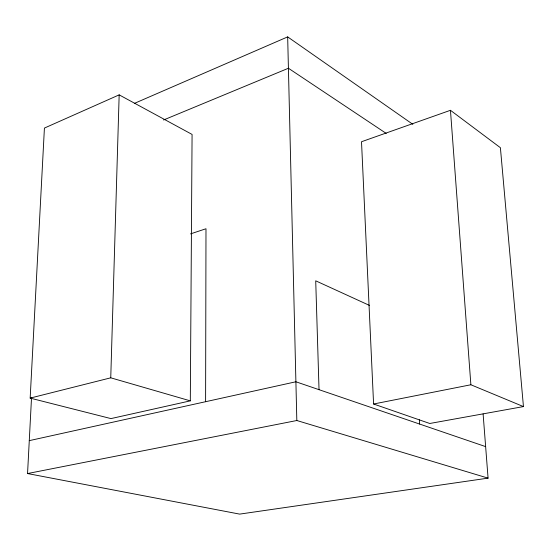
<?xml version="1.0" encoding="UTF-8"?>
<svg xmlns="http://www.w3.org/2000/svg" width="551" height="551" viewBox="0 0 551 551"><rect width="100%" height="100%" fill="white"/><g stroke="black" fill="none" stroke-linecap="round" stroke-linejoin="round"><path stroke-width="0.83" d="M205.606 401.707L205.991 228.748L190.522 233.893M190.309 400.859L192.079 134.43L119.168 94.862L44.417 128.073L30.167 398.104L110.944 418.595L190.309 400.859L110.751 377.821L30.167 398.104M110.751 377.821L119.168 94.862M483.11 413.946L488.076 478.137L239.657 514.111L27.55 473.55L31.517 397.829M134.761 103.237L287.67 36.889L412.83 124.319M163.557 119.994L288.421 68.248L386.251 133.438M450.456 110.296L361.511 141.731L373.585 404.007L429.773 423.485L523.45 406.583L500.398 147.709L450.456 110.296L470.878 384.763L523.45 406.583M29.272 440.642L295.901 381.774L485.638 446.62M373.585 404.007L470.878 384.763M27.55 473.55L296.824 420.516L488.076 478.137M369.439 305.399L315.716 280.817L319.029 389.681M419.373 419.779L419.621 424.056M287.67 36.889L296.824 420.516"/></g></svg>
